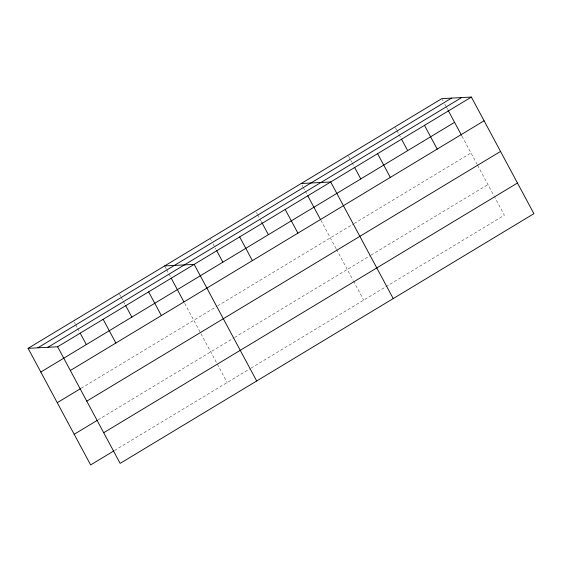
<?xml version="1.0" encoding="UTF-8"?>
<svg xmlns="http://www.w3.org/2000/svg" width="562" height="562" viewBox="0 0 562 562"><rect width="100%" height="100%" fill="white"/><g stroke="black" fill="none" stroke-linecap="round" stroke-linejoin="round"><path stroke-width="0.42" stroke-dasharray="2.81 2.11" d="M81.125 388.286L216.918 306.332M217.67 305.883L353.407 223.964M354.144 223.514L471.005 152.983M98.062 419.87L233.855 337.917M234.6 337.46L370.337 255.541M371.082 255.092L487.942 184.568M114.493 450.52L250.287 368.567M251.038 368.117L504.374 215.218L494.511 196.826M442.266 99.383L443.088 100.914M444.725 103.97L445.954 106.267M446.368 107.033L447.598 109.33M461.964 136.13L477.201 164.54M477.616 165.312L494.103 196.061M395.374 127.686L396.603 129.977M397.011 130.742L398.655 133.805M399.062 134.571L400.706 137.627M348.482 155.983L351.763 162.102M352.17 162.868L354.222 166.696M301.998 185.053L302.82 186.577M303.227 187.343L304.871 190.406M305.278 191.171L306.922 194.227M320.881 220.262L336.111 248.671M336.526 249.444L353.013 280.199M353.428 280.965L363.698 300.122M256.483 212.52L257.305 214.045M257.719 214.81L259.763 218.639M260.178 219.405L261.407 221.695M210.56 239.222L211.382 240.754M213.026 243.81L215.892 249.163M165.052 266.69L166.282 268.987M166.689 269.746L170.384 276.63M184.75 303.431L216.89 363.368M217.297 364.134L227.16 382.525M119.537 294.158L120.767 296.455M121.174 297.214L124.869 304.105M74.43 322.391L75.252 323.923M75.666 324.681L77.303 327.744M77.718 328.51L79.769 332.332"/><path stroke-width="0.84" d="M28.1 348.328L441.851 98.617L471.377 97.071L533.9 213.672L120.149 463.383L57.626 346.782L28.1 348.328L90.623 464.929L113.749 450.97M37.844 347.815L451.595 98.104M47.882 347.288L461.634 97.584M57.626 346.782L471.377 97.071M40.815 372.044L454.574 122.333M70.341 370.498L484.093 120.788M57.254 402.694L80.38 388.735M86.78 401.149L500.531 151.438M74.184 434.278L97.317 420.32M103.71 432.726L517.462 183.022M301.176 183.521L330.702 181.969L393.224 298.577M164.638 265.924L194.164 264.379L256.686 380.98M448.005 110.096L461.557 135.358M424.486 125.368L437.201 149.085M401.528 139.158L407.675 150.637M377.594 153.672L390.309 177.388M354.636 167.462L360.783 178.934M307.744 195.759L320.466 219.496M285.187 209.443L297.902 233.153M261.815 222.461L268.383 234.705M239.679 236.911L252.394 260.62M216.714 250.694L222.868 262.173M171.199 278.162L183.929 301.899M148.649 291.847L161.364 315.563M125.691 305.63L131.845 317.108M103.141 319.314L115.856 343.031M80.176 333.097L86.33 344.576"/></g></svg>
